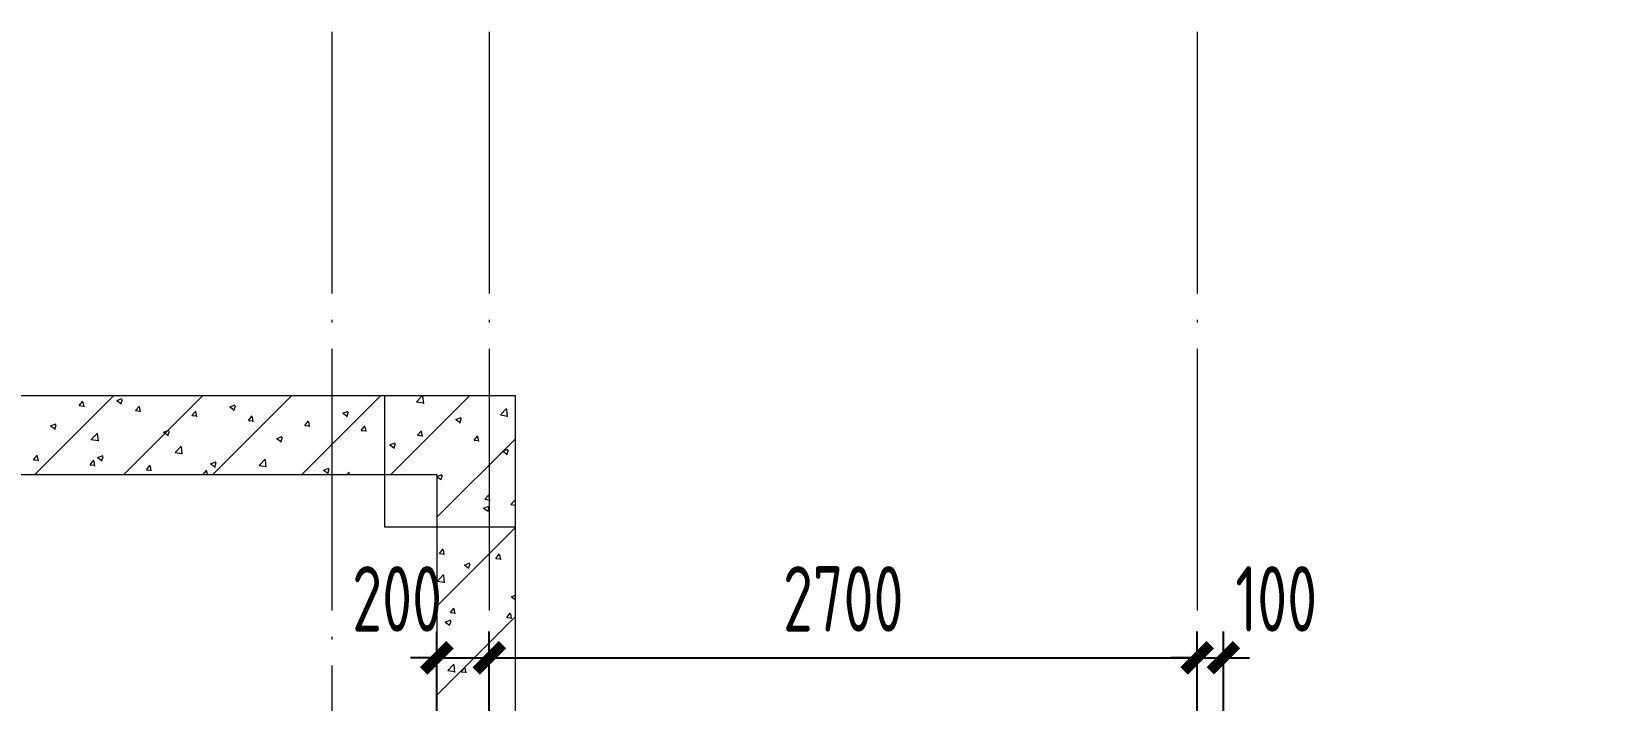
# Model space of a CAD drawing. Extents: x 5874492 to 7194610, y -939842 to -279257.
# Drawn here: x 6318999 to 6325058, y -460001 to -457449 of the extents above; entities that cross this region are included whole.
import ezdxf

# ---------------------------------------------------------------- set-up
doc = ezdxf.new("R2010")
doc.units = 0
doc.header["$LTSCALE"] = 1000
doc.linetypes.add('DOTE', pattern=[2.42, 2, -0.2, 0.02, -0.2])
for name, color, linetype, lineweight in [('A-轴线-塔楼', 1, 'DOTE', 9), ('S-基础-DQ', 6, 'Continuous', 20), ('S-基础-HATCH', 251, 'Continuous', 20), ('S-墙柱-DIM', 3, 'Continuous', 20), ('S-轴网-轴线', 1, 'DOTE', 9)]:
    doc.layers.add(name, color=color, linetype=linetype, lineweight=lineweight)
doc.styles.add('TSSD_Dimension', font='tssdeng.shx', dxfattribs={"width": 0.7, "bigfont": 'tssdchn.shx'})
doc.dimstyles.new('TSSD_100_100', dxfattribs={"dimtxt": 250, "dimasz": 100, "dimexe": 100, "dimexo": 100, "dimgap": 100, "dimtad": 1, "dimdec": 0, "dimzin": 0, "dimdsep": 46, "dimtxsty": 'TSSD_Dimension', "dimblk": 'ARCHTICK', "dimcen": 0, "dimdle": 100, "dimclrt": 7, "dimadec": 0, "dimazin": 0, "dimtfac": 1, "dimtdec": 0, "dimtix": 1, "dimtmove": 2, "dimatfit": 0, "dimfxl": 0, "dimtolj": 1, "dimtzin": 0, "dimarcsym": 0})

# ---------------------------------------------------------------- blocks, each defined once
blk = doc.blocks.new('_ArchTick')
at = {"color": 0, "linetype": 'ByBlock', "const_width": 0.4}
blk.add_lwpolyline([(-0.5, -0.5), (0.5, 0.5)], dxfattribs=at)
blk = doc.blocks.new('*D2092')
at = {"layer": 'Defpoints', "color": 0, "transparency": 16777216}
for p in [(6320744.4, -459839.2), (6320544.5, -460639.2), (6320744.4, -460639.2)]:
    blk.add_point(p, dxfattribs=at)
at = {"layer": 'S-墙柱-DIM', "color": 0, "lineweight": -2, "transparency": 16777216}
for p, q in [((6320544.5, -460539.2), (6320544.5, -459739.2)), ((6320744.4, -460539.2), (6320744.4, -459739.2)), ((6320544.5, -459839.2), (6320444.5, -459839.2)), ((6320544.5, -459839.2), (6320744.4, -459839.2)), ((6320744.4, -459839.2), (6320844.4, -459839.2))]:
    blk.add_line(p, q, dxfattribs=at)
at = {"layer": 'S-墙柱-DIM', "color": 0, "lineweight": -2, "transparency": 16777216, "xscale": 100, "yscale": 100, "zscale": 100}
blk.add_blockref('_ArchTick', (6320544.5, -459839.2), dxfattribs=at)
at = {"layer": 'S-墙柱-DIM', "color": 0, "lineweight": -2, "transparency": 16777216, "xscale": 100, "yscale": 100, "zscale": 100, "rotation": 180}
blk.add_blockref('_ArchTick', (6320744.4, -459839.2), dxfattribs=at)
at = {"layer": 'S-墙柱-DIM', "color": 7, "transparency": 16777216, "insert": (6320392.9, -459614.2), "char_height": 250, "attachment_point": 5, "style": 'TSSD_Dimension'}
blk.add_mtext('\\A1;200', dxfattribs=at)
blk = doc.blocks.new('*D2093')
at = {"layer": 'Defpoints', "color": 0, "transparency": 16777216}
for p in [(6323444.5, -459839.2), (6320744.4, -460639.2), (6323444.5, -460639.2)]:
    blk.add_point(p, dxfattribs=at)
at = {"layer": 'S-墙柱-DIM', "color": 0, "lineweight": -2, "transparency": 16777216}
for p, q in [((6320744.4, -460539.2), (6320744.4, -459739.2)), ((6323444.5, -460539.2), (6323444.5, -459739.2)), ((6320644.4, -459839.2), (6323544.5, -459839.2))]:
    blk.add_line(p, q, dxfattribs=at)
at = {"layer": 'S-墙柱-DIM', "color": 0, "lineweight": -2, "transparency": 16777216, "xscale": 100, "yscale": 100, "zscale": 100, "rotation": 180}
blk.add_blockref('_ArchTick', (6320744.4, -459839.2), dxfattribs=at)
at = {"layer": 'S-墙柱-DIM', "color": 0, "lineweight": -2, "transparency": 16777216, "xscale": 100, "yscale": 100, "zscale": 100}
blk.add_blockref('_ArchTick', (6323444.5, -459839.2), dxfattribs=at)
at = {"layer": 'S-墙柱-DIM', "color": 7, "transparency": 16777216, "insert": (6322094.5, -459614.2), "char_height": 250, "attachment_point": 5, "style": 'TSSD_Dimension'}
blk.add_mtext('\\A1;2700', dxfattribs=at)
blk = doc.blocks.new('*D2094')
at = {"layer": 'Defpoints', "color": 0, "transparency": 16777216}
for p in [(6323544.5, -459839.2), (6323444.5, -460639.2), (6323544.5, -460639.2)]:
    blk.add_point(p, dxfattribs=at)
at = {"layer": 'S-墙柱-DIM', "color": 0, "lineweight": -2, "transparency": 16777216}
for p, q in [((6323444.5, -460539.2), (6323444.5, -459739.2)), ((6323544.5, -460539.2), (6323544.5, -459739.2)), ((6323444.5, -459839.2), (6323344.5, -459839.2)), ((6323444.5, -459839.2), (6323544.5, -459839.2)), ((6323544.5, -459839.2), (6323644.5, -459839.2))]:
    blk.add_line(p, q, dxfattribs=at)
at = {"layer": 'S-墙柱-DIM', "color": 0, "lineweight": -2, "transparency": 16777216, "xscale": 100, "yscale": 100, "zscale": 100}
blk.add_blockref('_ArchTick', (6323444.5, -459839.2), dxfattribs=at)
at = {"layer": 'S-墙柱-DIM', "color": 0, "lineweight": -2, "transparency": 16777216, "xscale": 100, "yscale": 100, "zscale": 100, "rotation": 180}
blk.add_blockref('_ArchTick', (6323544.5, -459839.2), dxfattribs=at)
at = {"layer": 'S-墙柱-DIM', "color": 7, "transparency": 16777216, "insert": (6323746.1, -459614.2), "char_height": 250, "attachment_point": 5, "style": 'TSSD_Dimension'}
blk.add_mtext('\\A1;100', dxfattribs=at)
blk = doc.blocks.new('A$C3FF375C5')
at = {"layer": 'A-轴线-塔楼', "linetype": 'DOTE', "ltscale": 0.5}
for p, q in [((32499.9, 18440.3), (32499.9, 8100)), ((33099.9, 18440.3), (33099.9, 8100)), ((35800, 18440.3), (35800, 11400))]:
    blk.add_line(p, q, dxfattribs=at)
blk = doc.blocks.new('sfdgjhgfhgkjhk')
at = {"layer": 'S-基础-DQ'}
for points in [[(6945492.3, 358792.4), (6945492.3, 356336.1), (6963809.2, 356336.1), (6963809.2, 354236.1), (6966809.2, 354236.1), (6966809.2, 354586.1), (6971909.2, 354586.1), (6971909.2, 347036.1), (6977909.2, 347036.1), (6977909.2, 339686.1), (6931592.3, 339686.1), (6931592.3, 336293.7)], [(6931892.3, 336293.7), (6931892.3, 339386.1), (6978209.2, 339386.1), (6978209.2, 347336.1), (6972209.2, 347336.1), (6972209.2, 354886.1), (6966509.2, 354886.1), (6966509.2, 354536.1), (6964109.2, 354536.1), (6964109.2, 356636.1), (6945792.3, 356636.1), (6945792.3, 358792.4)]]:
    blk.add_lwpolyline(points, dxfattribs=at)
blk.add_lwpolyline([(6964109.2, 356136.1), (6964109.2, 356636.1), (6963609.2, 356636.1), (6963609.2, 356136.1)], close=True, dxfattribs=at)
at = {"layer": 'S-基础-HATCH'}
for p, q in [((6962275.7, 356336.1), (6962575.7, 356636.1)), ((6962615.1, 356336.1), (6962915.1, 356636.1)), ((6962954.5, 356336.1), (6963254.5, 356636.1)), ((6963293.9, 356336.1), (6963593.9, 356636.1)), ((6963633.3, 356336.1), (6963933.3, 356636.1)), ((6963731.5, 356613.1), (6963753.6, 356636.1)), ((6963758.9, 356606.1), (6963755.5, 356634.6)), ((6962444.5, 356598.8), (6962459, 356616)), ((6962444.5, 356598.8), (6962462.5, 356597.2)), ((6962463.1, 356593.8), (6962459.7, 356612.6)), ((6962587.8, 356618), (6962608.8, 356626.1)), ((6962587.8, 356618), (6962602.7, 356607.9)), ((6962603.4, 356604.6), (6962609.5, 356622.7)), ((6962659.7, 356579.9), (6962674.2, 356597.2)), ((6962659.7, 356579.9), (6962677.6, 356578.4)), ((6962678.3, 356575), (6962674.8, 356593.8)), ((6962874.9, 356561.1), (6962889.3, 356578.3)), ((6962893.5, 356556.2), (6962890, 356575)), ((6963019, 356594), (6963040, 356602)), ((6963019, 356594), (6963033.9, 356583.9)), ((6963034.6, 356580.6), (6963040.6, 356598.7)), ((6963450.1, 356570), (6963471.1, 356578)), ((6963450.1, 356570), (6963465, 356559.9)), ((6963465.7, 356556.6), (6963471.8, 356574.7)), ((6963731.5, 356613.1), (6963758.2, 356609)), ((6964051.7, 356563.5), (6964075, 356587.8)), ((6964079, 356556.5), (6964075.7, 356585)), ((6962335.8, 356521.2), (6962356.8, 356529.3)), ((6962335.8, 356521.2), (6962350.7, 356511.2)), ((6962351.4, 356507.9), (6962357.4, 356526)), ((6962874.9, 356561.1), (6962892.8, 356559.5)), ((6963090.1, 356542.3), (6963104.5, 356559.5)), ((6963090.1, 356542.3), (6963108, 356540.7)), ((6963108.7, 356537.4), (6963105.2, 356556.2)), ((6963305.2, 356523.5), (6963319.7, 356540.7)), ((6963305.2, 356523.5), (6963323.2, 356521.9)), ((6963323.8, 356518.5), (6963320.4, 356537.3)), ((6963520.4, 356504.6), (6963534.9, 356521.9)), ((6963539, 356499.7), (6963535.6, 356518.5)), ((6963881.2, 356545.9), (6963902.2, 356554)), ((6963881.2, 356545.9), (6963896.2, 356535.9)), ((6963896.8, 356532.5), (6963902.9, 356550.7)), ((6964051.7, 356563.5), (6964078.4, 356559.3)), ((6962490.6, 356469.9), (6962514, 356494.2)), ((6962490.6, 356469.9), (6962517.3, 356465.7)), ((6962517.9, 356462.9), (6962514.6, 356491.3)), ((6962766.9, 356497.2), (6962787.9, 356505.3)), ((6962766.9, 356497.2), (6962781.8, 356487.2)), ((6962782.5, 356483.8), (6962788.6, 356502)), ((6963198, 356473.2), (6963219, 356481.3)), ((6963198, 356473.2), (6963213, 356463.1)), ((6963213.6, 356459.8), (6963219.7, 356477.9)), ((6963520.4, 356504.6), (6963538.3, 356503.1)), ((6963629.2, 356449.2), (6963650.2, 356457.2)), ((6963629.2, 356449.2), (6963644.1, 356439.1)), ((6963644.8, 356435.8), (6963650.9, 356453.9)), ((6963735.6, 356485.8), (6963750.1, 356503)), ((6963735.6, 356485.8), (6963753.5, 356484.2)), ((6963754.2, 356480.9), (6963750.7, 356499.7)), ((6963809.2, 356172.6), (6964109.2, 356472.6)), ((6963950.8, 356467), (6963965.2, 356484.2)), ((6963950.8, 356467), (6963968.7, 356465.4)), ((6963969.4, 356462.1), (6963965.9, 356480.9)), ((6962271, 356391.9), (6962285.4, 356409.2)), ((6962271, 356391.9), (6962288.9, 356390.4)), ((6962289.6, 356387), (6962286.1, 356405.8)), ((6962486.2, 356373.1), (6962500.6, 356390.3)), ((6962514.8, 356400.5), (6962535.8, 356408.5)), ((6962514.8, 356400.5), (6962529.8, 356390.4)), ((6962530.4, 356387.1), (6962536.5, 356405.2)), ((6962810.8, 356420.2), (6962834.1, 356444.6)), ((6962810.8, 356420.2), (6962837.4, 356416.1)), ((6962838.1, 356413.2), (6962834.8, 356441.7)), ((6963130.9, 356370.5), (6963154.3, 356394.9)), ((6963158.3, 356363.5), (6963155, 356392)), ((6964060.3, 356425.1), (6964081.3, 356433.2)), ((6964060.3, 356425.1), (6964075.2, 356415.1)), ((6964075.9, 356411.7), (6964082, 356429.9)), ((6962486.2, 356373.1), (6962504.1, 356371.5)), ((6962504.8, 356368.2), (6962501.3, 356387)), ((6962701.3, 356354.3), (6962715.8, 356371.5)), ((6962701.3, 356354.3), (6962719.3, 356352.7)), ((6962719.9, 356349.4), (6962716.5, 356368.2)), ((6962917.1, 356336.1), (6962931, 356352.7)), ((6962934.1, 356336.1), (6962931.6, 356349.3)), ((6962946, 356376.4), (6962967, 356384.5)), ((6962946, 356376.4), (6962960.9, 356366.4)), ((6962961.6, 356363), (6962967.6, 356381.2)), ((6963130.9, 356370.5), (6963157.6, 356366.4)), ((6963377.1, 356352.4), (6963398.1, 356360.5)), ((6963377.1, 356352.4), (6963392, 356342.3)), ((6963392.7, 356339), (6963398.8, 356357.1)), ((6963465.7, 356336.1), (6963474.5, 356345.2)), ((6963475.9, 356336.1), (6963475.1, 356342.4)), ((6963809.2, 356328.7), (6963829.2, 356336.4)), ((6963809.2, 356327.8), (6963823.2, 356318.3)), ((6963823.8, 356315), (6963829.9, 356333.1)), ((6963987.3, 356207.6), (6964008.3, 356215.7)), ((6963987.3, 356207.6), (6964002.2, 356197.5)), ((6963992.4, 356241.3), (6964006.9, 356258.6)), ((6963992.4, 356241.3), (6964010.3, 356239.8)), ((6964002.9, 356194.2), (6964009, 356212.3)), ((6964011, 356236.4), (6964007.5, 356255.2)), ((6964091.5, 356221.6), (6964109.2, 356240)), ((6964091.5, 356221.6), (6964109.2, 356218.8)), ((6963809.2, 355833.1), (6964109.2, 356133.1)), ((6963818.8, 356034.5), (6963833.3, 356051.7)), ((6963818.8, 356034.5), (6963836.8, 356032.9)), ((6963837.5, 356029.6), (6963834, 356048.4)), ((6964034, 356015.7), (6964048.5, 356032.9)), ((6964052.6, 356010.7), (6964049.2, 356029.6)), ((6963914.3, 355990.1), (6963935.3, 355998.1)), ((6963914.3, 355990.1), (6963929.2, 355980)), ((6963929.9, 355976.7), (6963936, 355994.8)), ((6964034, 356015.7), (6964052, 356014.1)), ((6963811.1, 355929.3), (6963834.4, 355953.7)), ((6963811.1, 355929.3), (6963837.7, 355925.2)), ((6963838.4, 355922.3), (6963835.1, 355950.8)), ((6964093.4, 355869.3), (6964109.2, 355875.3)), ((6964093.4, 355869.3), (6964108.3, 355859.2)), ((6964109, 355855.9), (6964109.2, 355856.4)), ((6963809.2, 355493.7), (6964109.2, 355793.7)), ((6963860.5, 355808.8), (6963874.9, 355826.1)), ((6963860.5, 355808.8), (6963878.4, 355807.3)), ((6963879.1, 355803.9), (6963875.6, 355822.7)), ((6964075.6, 355790), (6964090.1, 355807.2)), ((6964075.6, 355790), (6964093.6, 355788.4)), ((6964094.3, 355785.1), (6964090.8, 355803.9)), ((6963841.3, 355772.5), (6963862.3, 355780.6)), ((6963841.3, 355772.5), (6963856.3, 355762.4)), ((6963856.9, 355759.1), (6963863, 355777.2)), ((6963850.8, 355587.4), (6963874.2, 355611.8)), ((6963878.2, 355580.4), (6963874.9, 355608.9)), ((6963902.1, 355583.2), (6963916.6, 355600.4)), ((6964020.4, 355651.7), (6964041.4, 355659.8)), ((6964020.4, 355651.7), (6964035.3, 355641.7)), ((6964036, 355638.3), (6964042.1, 355656.5)), ((6963850.8, 355587.4), (6963877.5, 355583.3)), ((6963902.1, 355583.2), (6963920, 355581.6)), ((6963920.7, 355578.3), (6963917.2, 355597.1))]:
    blk.add_line(p, q, dxfattribs=at)

msp = doc.modelspace()

# ---------------------------------------------------------------- block references
msp.add_blockref('sfdgjhgfhgkjhk', (-643264.6, -815475.3))
at = {"layer": 'S-轴网-轴线', "ltscale": 0.2}
msp.add_blockref('A$C3FF375C5', (6287644.5, -475889.2), dxfattribs=at)

# ---------------------------------------------------------------- dimensions: what is measured, and where the dimension line sits
at = {"layer": 'S-墙柱-DIM'}
for base, p1, p2, picture, middle in [((6320744.4, -459839.2), (6320544.5, -460639.2), (6320744.4, -460639.2), '*D2092', (6320392.9, -459614.2)), ((6323544.5, -459839.2), (6323444.5, -460639.2), (6323544.5, -460639.2), '*D2094', (6323746.1, -459614.2))]:
    dim = msp.add_linear_dim(base=base, p1=p1, p2=p2, dimstyle='TSSD_100_100', dxfattribs=at)
    dim.commit()
    dim.dimension.update_dxf_attribs({"geometry": picture, "text_midpoint": middle, "dimtype": 128})
dim = msp.add_linear_dim(base=(6323444.5, -459839.2), p1=(6320744.4, -460639.2), p2=(6323444.5, -460639.2), dimstyle='TSSD_100_100', dxfattribs=at)
dim.commit()
dim.dimension.update_dxf_attribs({"geometry": '*D2093', "text_midpoint": (6322094.5, -459614.2)})

doc.saveas('drawing.dxf')
